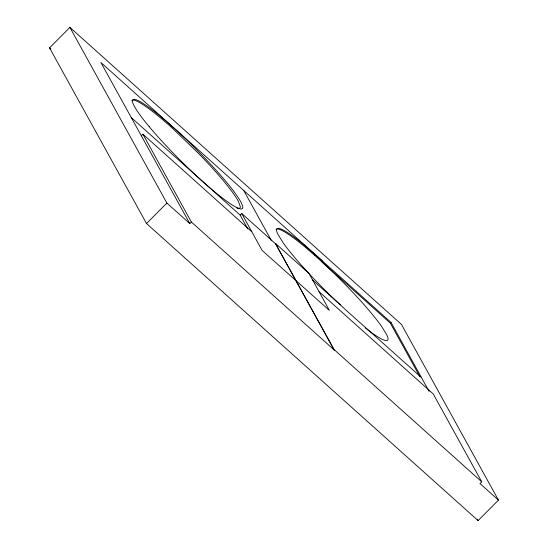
<?xml version="1.0" encoding="UTF-8"?>
<svg xmlns="http://www.w3.org/2000/svg" width="548" height="548" viewBox="0 0 548 548"><rect width="100%" height="100%" fill="white"/><g stroke="black" fill="none" stroke-linecap="round" stroke-linejoin="round"><path stroke-width="0.82" d="M49.553 47.875L69.911 27.4L401.472 324.45L498.447 500.125L478.089 520.6L146.528 223.55L49.553 47.875L50.827 49.019M141.329 135.781L142.905 134.198L251.827 231.783M146.528 223.55L166.887 203.075L69.911 27.4M166.887 203.075L189.82 223.618L191.389 222.036L142.905 134.198M247.833 228.982L240.175 215.117L241.75 213.535L275.678 243.929L334.239 350.014L275.678 243.929M276.096 229.605A78.556 9.679 44.8 0 1 305.544 247.401L314.586 255.3L315.285 254.601M419.898 376.702L390.354 323.183L391.053 322.477L100.887 62.52L189.82 223.618M319.059 291.687L433.242 393.978L481.726 481.815L479.98 483.576L498.447 500.125M314.586 255.3L390.354 323.183M275.85 243.75L308.983 273.438L329.375 310.38L262.143 250.477L241.75 213.535M131.253 117.532L240.175 215.117M312.333 279.761L340.37 304.873M421.419 377.49L345.329 309.545L330.745 295.824A78.556 9.679 44.8 0 1 283.124 242.716L277.973 234.441A78.556 9.679 44.8 0 1 306.243 246.696L322.21 260.807L321.512 261.506L333.842 273.116A78.556 9.679 44.8 0 1 381.47 326.224L386.614 334.499A78.556 9.679 44.8 0 1 365.249 327.848M334.417 349.843L481.726 481.815M191.389 222.036L334.239 350.014M391.053 322.477L429.077 391.361M477.267 519.107L478.089 520.6M243.737 190.505L271.233 240.305M131.773 100.921A77.179 9.508 44.8 0 1 171.668 127.554L198.205 153.091A77.679 9.569 44.8 0 1 238.154 200.924L240.305 206.459A77.679 9.569 44.8 0 1 236.846 208.028M149.193 126.684A77.179 9.508 44.8 0 0 241.045 208.966A77.179 9.508 44.8 0 0 172.456 126.766A77.179 9.508 44.8 0 0 149.193 126.684"/></g></svg>
